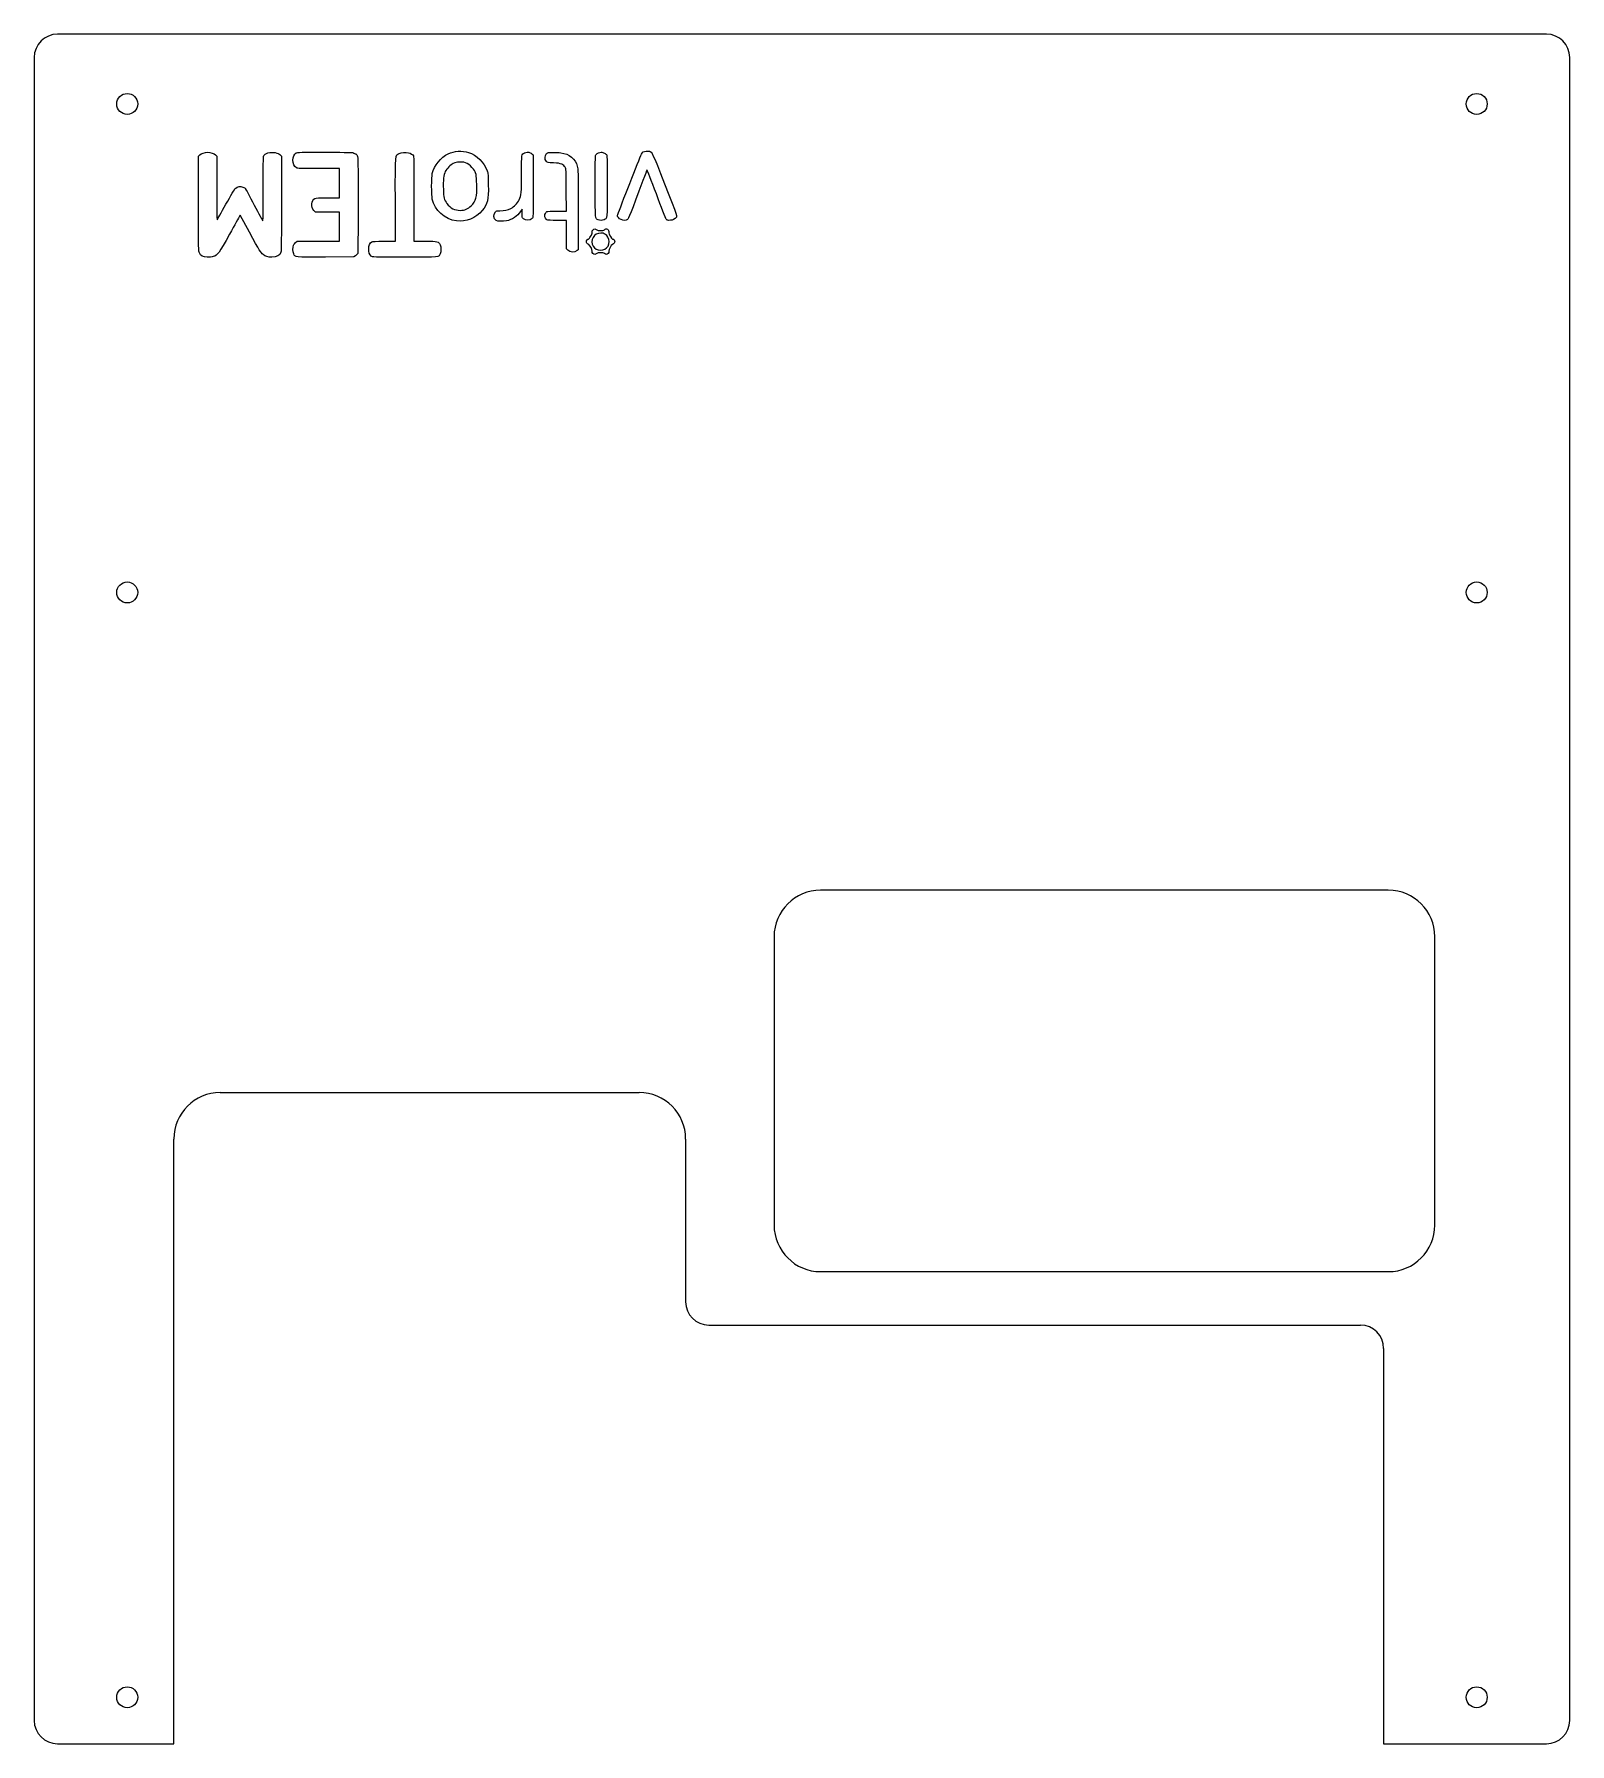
# Model space of a CAD drawing. Header units: millimetres. Extents: x 69 to 399, y -9 to 359.
import ezdxf

# ---------------------------------------------------------------- set-up
doc = ezdxf.new("R2010")
doc.units = ezdxf.units.MM

msp = doc.modelspace()

# ---------------------------------------------------------------- linework, layer by layer
at = {"color": 7, "linetype": 'Continuous', "lineweight": 25}
for p, q in [((394.16, 358.71), (74.16, 358.71)), ((69.16, 353.71), (69.16, -3.79)), ((399.16, -3.79), (399.16, 353.71)), ((104.48, 332.5), (104.75, 332.77)), ((104.48, 322.28), (104.48, 332.5)), ((108.11, 332.77), (108.38, 332.5)), ((108.38, 332.5), (108.38, 325.62)), ((122.07, 332.72), (122.29, 332.47)), ((122.29, 332.47), (122.29, 322.29)), ((137.62, 333.25), (137.62, 333.25)), ((149.57, 333.24), (149.57, 333.24)), ((176.18, 332.94), (176.39, 332.74)), ((176.39, 332.74), (176.39, 325.99)), ((134.77, 329.82), (130.31, 329.82)), ((134.77, 323.53), (134.77, 329.82)), ((132.24, 323.53), (134.77, 323.53)), ((183.54, 320.67), (183.51, 325.17)), ((113.4, 319.82), (113.25, 319.56)), ((115.43, 316.13), (113.4, 319.82)), ((129.6, 320.48), (129.29, 320.8)), ((134.77, 320.48), (129.6, 320.48)), ((134.77, 314.2), (134.77, 320.48)), ((146.77, 314.2), (146.77, 323.17)), ((150.77, 323.24), (150.77, 314.2)), ((174.01, 321.1), (173.68, 320.62)), ((174.01, 320.21), (174.01, 321.1)), ((181.53, 320.67), (183.54, 320.67)), ((186.06, 321.02), (186.06, 312.37)), ((183.53, 318.67), (181.53, 318.67)), ((183.53, 312.56), (183.53, 318.67)), ((125.34, 313.95), (125.64, 314.2)), ((125.64, 314.2), (134.77, 314.2)), ((144.38, 314.2), (146.77, 314.2)), ((150.77, 314.2), (153.21, 314.2)), ((183.84, 312.25), (183.53, 312.56)), ((137.88, 310.82), (131.74, 310.79)), ((138.23, 311.09), (137.88, 310.82)), ((186.06, 312.37), (185.84, 312.19)), ((360.16, 174.71), (238.16, 174.71)), ((228.16, 164.71), (228.16, 102.71)), ((370.16, 102.71), (370.16, 164.71)), ((109.16, 131.21), (199.16, 131.21)), ((99.16, -8.79), (99.16, 121.21)), ((209.16, 121.21), (209.16, 86.21)), ((238.16, 92.71), (360.16, 92.71)), ((214.16, 81.21), (354.16, 81.21)), ((359.16, 76.21), (359.16, -8.79)), ((74.16, -8.79), (99.16, -8.79)), ((359.16, -8.79), (394.16, -8.79))]:
    msp.add_line(p, q, dxfattribs=at)
for centre in [(89.16, 343.71), (379.16, 343.71), (89.16, 238.71), (379.16, 238.71), (89.16, 1.21), (379.16, 1.21)]:
    msp.add_circle(centre, 2.25, dxfattribs=at)
for centre, radius, start, end in [((74.16, 353.71), 5, 90, 180), ((394.16, 353.71), 5, 360, 90), ((238.16, 164.71), 10, 90, 180), ((360.16, 164.71), 10, 0, 90), ((109.16, 121.21), 10, 90, 180), ((199.16, 121.21), 10, 0, 90), ((238.16, 102.71), 10, 180, 270), ((360.16, 102.71), 10, 270, 0), ((214.16, 86.21), 5, 180, 270), ((354.16, 76.21), 5, 0, 90), ((74.16, -3.79), 5, 180, 270), ((394.16, -3.79), 5, 270, 360)]:
    msp.add_arc(centre, radius, start, end, dxfattribs=at)
for points in [[(104.75, 332.77), (105.05, 333.07), (105.84, 333.34), (106.43, 333.34)], [(106.43, 333.34), (107.02, 333.34), (107.81, 333.07), (108.11, 332.77)], [(118.38, 325.52), (118.38, 332.29), (118.39, 332.46), (118.57, 332.7)], [(118.57, 332.7), (119.01, 333.25), (120.42, 333.49), (121.34, 333.16)], [(121.34, 333.16), (121.62, 333.06), (121.95, 332.86), (122.07, 332.72)], [(125.53, 329.98), (124.53, 330.49), (124.5, 332.73), (125.49, 333.2)], [(125.49, 333.2), (125.75, 333.32), (126.56, 333.34), (131.59, 333.33)], [(131.59, 333.33), (134.78, 333.33), (137.49, 333.29), (137.62, 333.25)], [(137.62, 333.25), (137.76, 333.21), (138, 333.11), (138.17, 333.02)], [(138.17, 333.02), (138.8, 332.69), (138.77, 333.36), (138.77, 322.07)], [(146.77, 323.17), (146.77, 333.38), (146.71, 332.62), (147.56, 333.04)], [(147.56, 333.04), (148.07, 333.3), (148.98, 333.39), (149.57, 333.24)], [(149.57, 333.24), (150.08, 333.11), (150.52, 332.82), (150.66, 332.53)], [(150.66, 332.53), (150.74, 332.35), (150.77, 329.95), (150.77, 323.24)], [(154.72, 328.79), (155.06, 330.43), (156.54, 332.24), (158.15, 333)], [(159.23, 330.93), (158.6, 330.62), (157.84, 329.85), (157.49, 329.16)], [(158.15, 333), (159.41, 333.6), (161.17, 333.72), (162.5, 333.29)], [(160.57, 331.22), (159.92, 331.2), (159.65, 331.14), (159.23, 330.93)], [(163.56, 329.68), (162.66, 330.86), (161.87, 331.27), (160.57, 331.22)], [(162.5, 333.29), (164.26, 332.72), (165.93, 331.07), (166.5, 329.35)], [(173.91, 328.77), (173.91, 333.03), (173.9, 332.89), (174.52, 333.19)], [(174.52, 333.19), (174.89, 333.36), (175.36, 333.38), (175.72, 333.24)], [(175.72, 333.24), (175.85, 333.18), (176.06, 333.05), (176.18, 332.94)], [(179.23, 331.36), (178.81, 331.81), (178.84, 332.59), (179.29, 333.05)], [(180.74, 331.03), (179.51, 331.08), (179.48, 331.09), (179.23, 331.36)], [(179.29, 333.05), (179.53, 333.28), (179.59, 333.3), (180.66, 333.31)], [(180.66, 333.31), (181.27, 333.32), (182.01, 333.29), (182.31, 333.24)], [(182.52, 330.74), (182.07, 330.95), (181.81, 330.99), (180.74, 331.03)], [(182.31, 333.24), (184.19, 332.95), (185.44, 331.93), (185.88, 330.33)], [(189.73, 326.03), (189.73, 332.64), (189.73, 332.68), (189.92, 332.87)], [(189.92, 332.87), (190.18, 333.13), (190.69, 333.34), (191.03, 333.34)], [(191.03, 333.34), (191.18, 333.34), (191.47, 333.25), (191.69, 333.15)], [(191.69, 333.15), (191.9, 333.04), (192.13, 332.85), (192.19, 332.72)], [(192.19, 332.72), (192.27, 332.54), (192.3, 330.66), (192.3, 326)], [(194.51, 319.82), (194.55, 320.02), (198.7, 330.6), (199.54, 332.63)], [(199.54, 332.63), (199.7, 332.99), (199.91, 333.35), (200.02, 333.42)], [(200.02, 333.42), (200.24, 333.56), (201.07, 333.64), (201.39, 333.57)], [(201.39, 333.57), (201.89, 333.45), (201.99, 333.24), (204.63, 326.54)], [(130.31, 329.82), (126.26, 329.82), (125.83, 329.83), (125.53, 329.98)], [(154.72, 323.24), (154.53, 324.11), (154.53, 327.91), (154.72, 328.79)], [(157.49, 329.16), (157.15, 328.5), (157.03, 327.33), (157.09, 325.3)], [(164.27, 326.42), (164.22, 328.5), (164.12, 328.95), (163.56, 329.68)], [(166.5, 329.35), (166.69, 328.79), (166.72, 328.48), (166.75, 326.31)], [(173.38, 323.08), (173.86, 324.06), (173.91, 324.58), (173.91, 328.77)], [(183.27, 330.09), (183.09, 330.41), (182.94, 330.55), (182.52, 330.74)], [(183.51, 325.17), (183.49, 329.67), (183.49, 329.68), (183.27, 330.09)], [(185.88, 330.33), (186.05, 329.71), (186.06, 329.2), (186.06, 321.02)], [(199.96, 327.27), (197.41, 320.37), (196.87, 319), (196.67, 318.84)], [(200.86, 329.53), (200.83, 329.53), (200.42, 328.51), (199.96, 327.27)], [(202.86, 324.36), (201.8, 327.21), (200.9, 329.53), (200.86, 329.53)], [(108.38, 325.62), (108.38, 321.52), (108.42, 318.77), (108.47, 318.82)], [(110.37, 322.15), (111.37, 323.93), (112.32, 325.5), (112.47, 325.64)], [(112.47, 325.64), (112.87, 326), (113.47, 326.08), (114.02, 325.84)], [(114.02, 325.84), (114.24, 325.74), (114.48, 325.6), (114.54, 325.52)], [(114.54, 325.52), (114.59, 325.45), (115.45, 323.86), (116.44, 321.98)], [(118.31, 318.58), (118.35, 318.58), (118.38, 321.7), (118.38, 325.52)], [(129.29, 320.8), (128.56, 321.53), (128.68, 322.98), (129.5, 323.42)], [(129.5, 323.42), (129.64, 323.5), (130.52, 323.53), (132.24, 323.53)], [(157.09, 325.3), (157.13, 323.57), (157.25, 323.11), (157.87, 322.3)], [(163.05, 321.8), (164.13, 322.86), (164.34, 323.65), (164.27, 326.42)], [(166.75, 326.31), (166.8, 323.03), (166.61, 322.24), (165.44, 320.8)], [(176.39, 325.99), (176.39, 319.44), (176.39, 319.24), (176.21, 319.06)], [(190.35, 318.81), (189.69, 319.08), (189.73, 318.66), (189.73, 326.03)], [(192.3, 326), (192.3, 318.76), (192.33, 319.11), (191.63, 318.83)], [(204.95, 318.96), (204.86, 319.09), (203.91, 321.52), (202.86, 324.36)], [(204.63, 326.54), (207.48, 319.32), (207.44, 319.45), (206.89, 319.08)], [(104.67, 311.68), (104.48, 312.06), (104.48, 312.27), (104.48, 322.28)], [(108.47, 318.82), (108.52, 318.87), (109.37, 320.37), (110.37, 322.15)], [(116.44, 321.98), (117.43, 320.11), (118.27, 318.58), (118.31, 318.58)], [(122.29, 322.29), (122.29, 315.31), (122.26, 312.03), (122.19, 311.85)], [(138.77, 322.07), (138.77, 315.92), (138.73, 311.73), (138.68, 311.59)], [(159.92, 318.56), (157.36, 318.92), (155.22, 320.85), (154.72, 323.24)], [(157.87, 322.3), (158.61, 321.32), (159.56, 320.84), (160.72, 320.84)], [(165.44, 320.8), (164.1, 319.15), (161.94, 318.27), (159.92, 318.56)], [(160.72, 320.84), (161.68, 320.85), (162.36, 321.13), (163.05, 321.8)], [(168.42, 318.67), (167.85, 319.02), (167.76, 319.98), (168.26, 320.5)], [(168.26, 320.5), (168.5, 320.75), (168.57, 320.77), (169.25, 320.77)], [(169.25, 320.77), (170.23, 320.77), (170.89, 320.9), (171.6, 321.25)], [(173.68, 320.62), (173, 319.59), (171.82, 318.8), (170.69, 318.58)], [(171.6, 321.25), (172.29, 321.59), (173.02, 322.34), (173.38, 323.08)], [(174.28, 319.05), (174.02, 319.31), (174.01, 319.36), (174.01, 320.21)], [(178.87, 319.67), (178.87, 319.99), (179.11, 320.45), (179.34, 320.58)], [(179.34, 320.58), (179.45, 320.63), (180.34, 320.67), (181.53, 320.67)], [(196.67, 318.84), (196.04, 318.33), (194.39, 319.08), (194.51, 319.82)], [(113.25, 319.56), (113.16, 319.41), (112.21, 317.69), (111.14, 315.73)], [(118.38, 311.32), (117.83, 311.79), (117.66, 312.07), (115.43, 316.13)], [(170.69, 318.58), (169.82, 318.42), (168.77, 318.46), (168.42, 318.67)], [(176.21, 319.06), (175.73, 318.58), (174.75, 318.58), (174.28, 319.05)], [(179.34, 318.77), (179.11, 318.9), (178.87, 319.35), (178.87, 319.67)], [(181.53, 318.67), (180.33, 318.67), (179.45, 318.71), (179.34, 318.77)], [(188.74, 315.22), (189.01, 315.63), (189.09, 315.85), (189.07, 316.12)], [(189.07, 316.12), (189.06, 316.37), (189.11, 316.53), (189.25, 316.67)], [(189.25, 316.67), (189.49, 316.91), (189.73, 316.92), (190.04, 316.67)], [(190.04, 316.67), (190.22, 316.53), (190.42, 316.48), (190.87, 316.48)], [(191.63, 318.83), (191.16, 318.64), (190.77, 318.63), (190.35, 318.81)], [(190.87, 316.48), (191.31, 316.48), (191.52, 316.53), (191.7, 316.67)], [(191.7, 316.67), (191.96, 316.88), (192.05, 316.89), (192.36, 316.77)], [(192.36, 316.77), (192.6, 316.67), (192.69, 316.44), (192.66, 316.04)], [(205.58, 318.69), (205.23, 318.71), (205.09, 318.77), (204.95, 318.96)], [(206.89, 319.08), (206.46, 318.78), (206.06, 318.66), (205.58, 318.69)], [(111.14, 315.73), (108.92, 311.66), (108.56, 311.16), (107.65, 310.9)], [(124.95, 311.47), (124.73, 311.95), (124.71, 312.89), (124.9, 313.36)], [(124.9, 313.36), (124.98, 313.55), (125.18, 313.81), (125.34, 313.95)], [(141.59, 310.97), (140.8, 311.58), (140.89, 313.63), (141.72, 314.06)], [(141.72, 314.06), (141.94, 314.17), (142.47, 314.2), (144.38, 314.2)], [(153.21, 314.2), (155.98, 314.2), (156.05, 314.18), (156.39, 313.46)], [(156.39, 313.46), (156.64, 312.93), (156.64, 312.01), (156.4, 311.47)], [(187.82, 314.1), (187.82, 314.36), (188.07, 314.67), (188.28, 314.67)], [(188.33, 313.48), (187.96, 313.67), (187.82, 313.84), (187.82, 314.1)], [(188.28, 314.67), (188.34, 314.67), (188.55, 314.92), (188.74, 315.22)], [(189.07, 312.04), (189.1, 312.41), (188.63, 313.34), (188.33, 313.48)], [(189.95, 315.72), (189.4, 315.45), (188.99, 314.73), (189.01, 314.05)], [(189.01, 314.05), (189.03, 313.39), (189.41, 312.75), (189.95, 312.49)], [(191.68, 315.81), (191.57, 315.99), (190.4, 315.93), (189.95, 315.72)], [(189.95, 312.49), (190.49, 312.23), (191.25, 312.23), (191.79, 312.49)], [(191.96, 315.63), (191.84, 315.67), (191.72, 315.75), (191.68, 315.81)], [(191.79, 312.49), (192.34, 312.76), (192.75, 313.48), (192.72, 314.15)], [(192.72, 314.15), (192.7, 314.71), (192.29, 315.5), (191.96, 315.63)], [(192.66, 316.04), (192.64, 315.73), (193.26, 314.67), (193.47, 314.67)], [(193.41, 313.49), (193.09, 313.32), (192.65, 312.49), (192.67, 312.08)], [(193.92, 314.08), (193.92, 313.84), (193.77, 313.67), (193.41, 313.49)], [(193.47, 314.67), (193.67, 314.67), (193.92, 314.35), (193.92, 314.08)], [(106.35, 310.78), (105.42, 310.83), (104.97, 311.07), (104.67, 311.68)], [(107.65, 310.9), (107.3, 310.8), (106.87, 310.76), (106.35, 310.78)], [(120.23, 310.77), (119.32, 310.77), (118.87, 310.9), (118.38, 311.32)], [(122.19, 311.85), (121.92, 311.13), (121.25, 310.77), (120.23, 310.77)], [(131.74, 310.79), (124.85, 310.76), (125.29, 310.72), (124.95, 311.47)], [(138.68, 311.59), (138.63, 311.46), (138.43, 311.24), (138.23, 311.09)], [(148.81, 310.77), (141.88, 310.77), (141.84, 310.77), (141.59, 310.97)], [(156.4, 311.47), (156.05, 310.72), (156.61, 310.77), (148.81, 310.77)], [(185.84, 312.19), (185.25, 311.72), (184.35, 311.75), (183.84, 312.25)], [(189.24, 311.54), (189.11, 311.67), (189.05, 311.83), (189.07, 312.04)], [(190.04, 311.53), (189.73, 311.29), (189.49, 311.29), (189.24, 311.54)], [(190.87, 311.72), (190.42, 311.72), (190.22, 311.67), (190.04, 311.53)], [(191.7, 311.53), (191.52, 311.67), (191.31, 311.72), (190.87, 311.72)], [(192.49, 311.53), (192.25, 311.29), (192.01, 311.29), (191.7, 311.53)], [(192.67, 312.08), (192.68, 311.83), (192.63, 311.67), (192.49, 311.53)]]:
    msp.add_open_spline(points, degree=3, dxfattribs=at)

doc.saveas('drawing.dxf')
